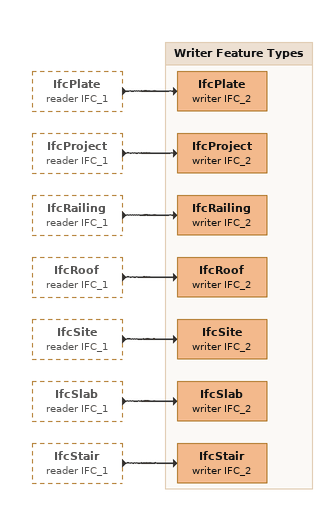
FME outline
IfcPlate (reader IFC_1) [outside]
    -> IfcPlate (writer IFC_2)
IfcProject (reader IFC_1) [outside]
    -> IfcProject (writer IFC_2)
IfcRailing (reader IFC_1) [outside]
    -> IfcRailing (writer IFC_2)
IfcRoof (reader IFC_1) [outside]
    -> IfcRoof (writer IFC_2)
IfcSite (reader IFC_1) [outside]
    -> IfcSite (writer IFC_2)
IfcSlab (reader IFC_1) [outside]
    -> IfcSlab (writer IFC_2)
IfcStair (reader IFC_1) [outside]
    -> IfcStair (writer IFC_2)

Bookmark: Writer Feature Types
IfcPlate (writer IFC_2)
IfcProject (writer IFC_2)
IfcRailing (writer IFC_2)
IfcRoof (writer IFC_2)
IfcSite (writer IFC_2)
IfcSlab (writer IFC_2)
IfcStair (writer IFC_2)
